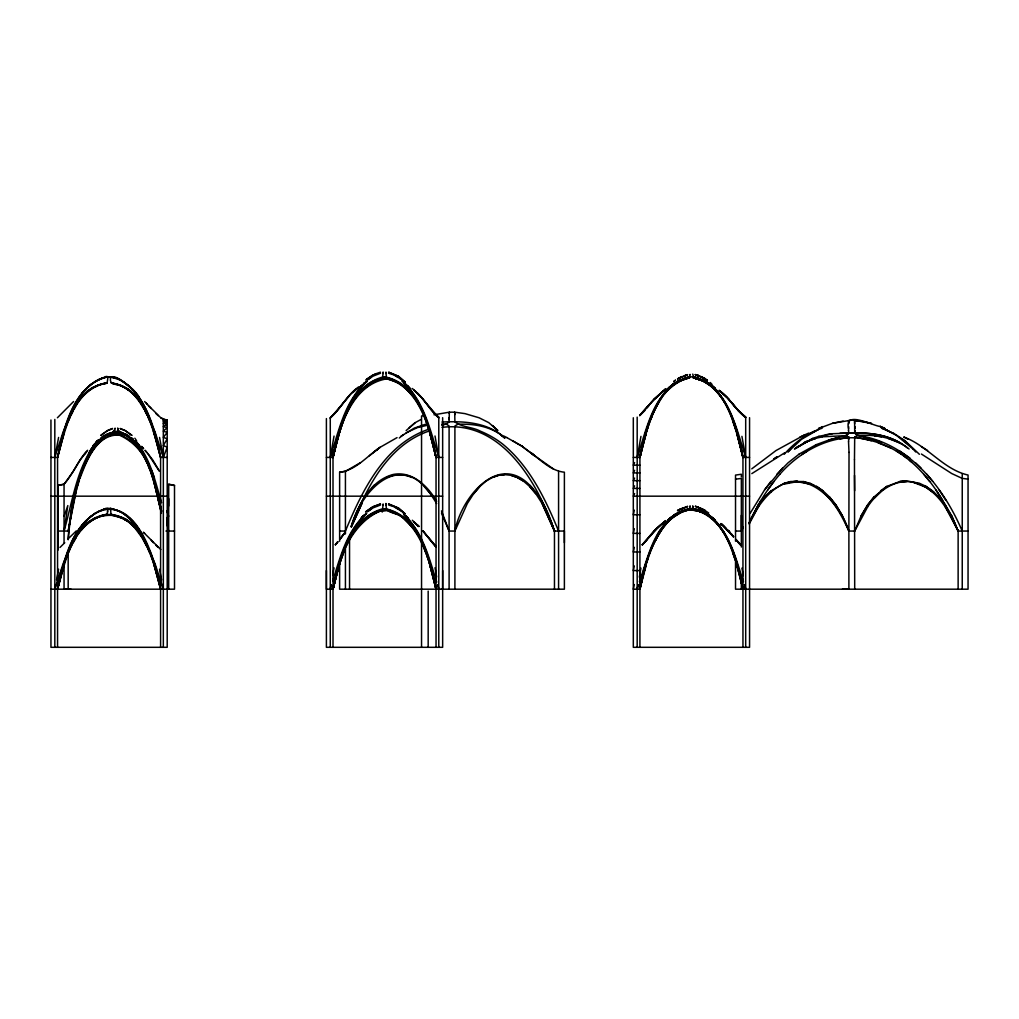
<?xml version="1.0" encoding="UTF-8"?>
<svg xmlns="http://www.w3.org/2000/svg" width="1019" height="1019" viewBox="0 0 1019 1019"><rect width="100%" height="100%" fill="white"/><g stroke="black" fill="none" stroke-linecap="round" stroke-linejoin="round"><path stroke-width="1.5" d="M97.404 441.151C76.629 469.097 71.152 506.061 68.171 539.777C69.432 511.436 75.572 482.662 87.991 456.996C93.468 447.481 99.735 436.68 110.638 432.731C114.306 434.196 115.516 425.955 114.969 428.668M168.683 506.023L168.695 498.673M326.398 570.576L326.398 589.186L333.009 589.186L339.327 565.074M345.403 548.069L339.212 564.793L333.009 589.186L333.009 449.672M442.654 570.576L442.654 589.186L339.62 589.186L339.62 563.023M454.907 589.186L454.907 425.955L457.811 424.273C471.568 423.726 485.872 425.534 497.832 432.795M564.386 542.681L564.386 531.052L554.463 531.052L541.598 502.354M735.527 531.052L741.348 531.052L741.348 515.308M740.788 446.615L742.953 457.416L742.953 647.307M854.47 459.735L854.699 589.186M50.95 589.186L57.561 589.186C63.777 559.89 72.196 520.836 104.04 509.271C109.173 505.933 107.645 511.016 107.25 513.716M382.634 510.086C366.292 516.098 353.389 530.733 346.027 546.821M854.47 459.773L854.699 436.96L857.603 435.355C908.515 442.603 943.161 486.534 962.229 531.052L968.05 531.052M848.496 430.642L848.649 426.592M441.775 425.28L446.195 424.121L449.099 421.955L449.354 412.173L454.652 412.173L465.033 413.638L479.147 417.803L488.776 422.643L497.858 430.566L492.355 425.534L494.788 427.738M448.78 419.586L448.831 417.612M848.521 428.502C843.936 409.676 873.054 426.108 880.76 426.566M881.346 442.144L857.603 435.393L854.699 433.075L854.61 420.35L871.525 423.445L865.628 421.993M854.533 421.013L854.559 420.592M849.031 421.624L848.891 423.624M138.902 397.015C137.769 392.302 113.3 370.776 110.447 378.278C109.517 384.074 114.37 384.188 119.083 385.118C130.572 389.029 138.444 399.142 144.061 409.434M639.919 647.307L639.919 457.416C646.11 427.203 655.752 386.698 689.506 376.495L690.067 374.572M690.041 506.507L690.118 505.844L689.506 508.468L680.208 512.251L674.005 516.034L667.814 521.817L661.611 529.574A125.439 125.439 0 0 0 655.421 540.287M449.201 413.51L449.354 412.173L434.005 414.797M383.119 372.177L383.08 372.559M383.119 503.934L382.927 505.169M633.308 457.416L639.919 457.416L640.607 451.366M107.492 512.06L107.594 511.309M690.067 374.432L690.041 374.737M74.833 538.567C81.558 526.288 93.289 517.142 107.148 514.595L107.25 513.716M383.08 372.355L382.927 373.413M668.935 519.295L676.45 513.805L689.506 509.691L689.748 508.277M673.47 515.563L683.341 511.169L679.711 512.302L673.559 515.576L679.711 512.353L689.506 509.169M685.367 378.482L683.303 379.195L686.156 378.673L678.144 381.055L689.596 377.272L687.43 378.062M674.935 514.506L681.494 511.487L689.506 509.717L689.596 508.889L689.506 509.564C698.397 509.373 707.301 512.723 713.618 519.04M693.277 508.901L693.379 509.551L693.264 508.889L693.379 509.551L689.506 509.564L689.596 508.901L689.506 509.576L693.379 509.564L693.277 508.889L693.379 509.678L703.135 512.417L709.441 515.538L696.474 509.857M689.506 377.934L689.748 376.521M707.81 514.506L697.658 510.392L704.804 512.888L697.697 510.29L701.441 511.398L707.912 514.531L701.441 511.398L689.506 509.717L689.608 508.965M382.991 508.647L382.584 510.404C367.744 514.442 356.472 526.326 349.275 539.484M689.506 509.564L689.596 508.901M855.081 430.578L854.699 433.05L857.603 435.355M822.18 436.82L845.974 435.623L848.891 437.215L848.534 441.787M848.509 439.546L848.891 437.266L845.974 435.61L829.058 439.941L815.977 444.743M58.236 531.052L68.171 531.052C74.795 498.431 78.208 459.327 104.97 436.056M68.171 531.052L76.654 489.056M343.39 552.132L336.741 573.238L333.009 589.186L334.066 583.39M334.041 436.068L330.271 457.416C338.372 432.107 344.155 403.409 363.821 384.074M331.073 584.613L330.271 589.186L330.271 647.307M332.691 575.455L334.041 567.838M640.951 436.374L637.181 457.416C645.753 431.967 651.281 401.473 673.559 383.883L671.674 385.207M637.996 584.677L637.181 589.186L638.518 584.651M639.333 577.149L640.951 568.131M383.029 373.463L383.182 372.699L382.584 377.043C348.893 386.685 339.06 427.458 333.009 457.416L326.398 457.416M58.592 437.444L54.822 457.416L63.012 432.234L68.833 418.096M55.701 584.575L54.822 589.186L63.012 563.991L68.833 549.852M56.567 579.964L58.592 569.201M383.106 504.851L382.584 508.799C348.893 518.442 339.06 559.214 333.009 589.186C339.391 563.622 345.161 535.09 364.343 515.639M634.277 584.537L633.308 589.186L639.919 589.186L641.779 579.977M646.237 433.266L639.919 457.416L643.027 442.233M646.237 565.023L639.919 589.186C645.294 562.87 652.542 533.204 674.107 515.232L672.183 516.658M339.327 433.317L333.009 457.416L339.212 431.343M333.009 589.186L339.212 563.099M634.277 510.124L633.308 514.773L639.919 514.773M634.277 528.734L633.308 533.383L639.919 533.383M634.277 547.33L633.308 551.98L639.919 551.98M634.277 565.927L633.308 570.576L639.919 570.576M71.177 511.64L76.387 488.891M110.409 376.903L120.318 379.921L129.604 386.341M74.107 409.434C80.514 396.174 92.754 384.953 107.25 382.775M50.95 457.416L57.561 457.416C65.318 430.235 72.82 387.615 107.148 382.826C107.262 380.202 109.746 373.807 104.04 377.501C72.183 389.194 64.706 428.4 57.561 457.416L57.561 647.307M63.879 565.596L57.561 589.186C64.694 560.093 72.196 521.04 104.04 509.233M672.183 384.889C652.198 403.422 646.364 432.107 639.919 457.416L646.122 432.438M721.261 528.517C679.826 471.313 643.779 552.273 639.919 589.186L643.027 575.633M426.222 422.095C419.459 403.562 407.205 382.94 386.468 378.89C351.389 384.978 339.48 427.509 333.009 457.416C339.531 431.546 345.275 402.339 365.273 383.029M334.678 580.524L335.327 577.671M639.919 457.416C644.517 436.858 649.88 415.841 661.611 398.034M639.919 589.186C644.517 568.627 649.88 547.598 661.611 529.791M333.009 457.416L336.741 441.482L343.39 420.376M57.561 589.186C65.05 563.303 70.999 527.817 99.136 516.2C119.21 509.041 137.883 525.473 145.806 542.656M63.879 433.839L57.561 457.416C63.688 427.751 73.419 384.647 107.747 376.903M60.669 443.94L62.987 435.304M60.669 575.697L63.382 565.634M644.568 436.336L645.74 432.031M644.568 568.105L645.74 563.8M643.409 574.207L646.122 564.195M336.104 444.029C343.123 418.35 355.236 380.393 386.468 377.539C420.656 386.456 429.254 427.789 436.043 457.416L436.043 647.307M336.104 575.786C343.123 550.107 355.236 512.149 386.468 509.296C420.656 518.225 429.254 559.558 436.043 589.186C430.018 559.431 420.898 517.397 386.468 508.927L385.946 504.825M848.521 421.395C848.725 419.14 854.775 419.178 855.056 421.344M107.364 514.086C90.742 517.244 77.737 531.128 71.075 546.986M336.792 572.028L337.582 569.239M331.481 584.982L330.271 589.186L330.271 417.828C340.257 409.141 346.065 396.658 356.816 388.71M332.691 580.792C340.002 558.157 346.129 532.924 363.821 515.843M639.397 581.62C648.479 556.489 654.707 521.295 683.354 511.118L676.552 513.805L667.878 520.136M77.113 486.076L79.469 478.204M77.062 487.732L79.495 479.707M77.062 485.999L78.285 482.063M646.568 431.088L647.893 427.037M646.568 562.845L648.339 557.444M340.206 560.909L344.205 549.967M339.722 429.852L342.308 422.401M339.722 561.609L342.308 554.158M64.057 516.315L67.814 505.577L64.057 531.052C72.604 501.17 76.591 467.887 95.952 442.513M79.966 478.357C86.577 460.945 96.665 433.737 119.274 435.088C131.668 440.654 141.934 450.513 147.029 463.288M351.096 526.683C358.038 505.526 369.731 480.841 393.092 474.485C412.096 470.625 427.98 486.165 436.654 501.335M441.494 513.117L449.099 531.052L454.907 531.052C461.238 497.005 500.062 449.455 532.682 488.458M80.909 474.255L82.322 470.37M60.414 572.984L61.917 568.908M143.743 407.205L155.143 432.234L163.333 457.416L167.205 447.175L163.333 445.558L167.205 438.858L163.333 437.291L167.205 432.451L163.333 431.19L167.205 427.636L163.333 426.643L167.205 424.146L163.333 423.356L167.205 421.79L163.333 421.114L167.205 420.427L160.76 417.765L149.22 406.314M82.985 467.925L84.513 464.027M343.887 419.115L346.371 412.784M343.887 550.871L346.371 544.541M849.031 420.592L848.521 421.356L849.031 420.554M650.797 419.42L652.287 415.688M64.49 430.311L67.369 423.254M64.49 562.068L67.369 555.011M454.907 531.052L467.352 503.475L473.58 493.82L479.796 486.509L486.025 481.172L492.241 477.503L498.469 475.325L504.685 474.612L510.914 475.287L517.13 477.401L523.358 481.032L529.574 486.381L535.79 493.667L542.019 503.348L554.463 531.052L554.463 589.186M114.536 430.706L113.466 432.464L110.561 433.177L119.274 432.451L126.738 434.718M347.046 542.91L347.734 541.28M749.564 521.295L758.378 504.876L764.849 496.775L771.319 490.699L784.235 483.299L790.706 481.503L803.634 481.554L816.563 486.432L823.021 490.852L829.491 496.954L835.962 505.004L842.42 515.818L848.891 531.052L848.891 589.186L842.42 589.186M771.319 491.884C803.138 463.174 839.032 500.291 848.891 531.052L854.699 531.052L861.157 515.818L867.628 504.978L874.085 496.89L887.014 486.343L899.943 481.477L906.413 480.879L919.342 483.223L925.8 486.241L932.27 490.661L938.728 496.75L945.199 504.838L951.657 515.703L958.127 531.052L958.127 589.186M86.246 459.938L87.481 457.162M346.944 411.51L348.638 407.702M346.944 543.267L348.638 539.459M352.765 523.881L362.407 502.342L351.479 526.747M67.993 421.879L70.489 416.376M67.993 553.635L70.489 548.133M654.988 541.242L656.121 538.758M749.22 522.951C757.041 505.449 767.231 488.954 779.739 474.395M854.699 531.052L867.628 506.876M741.348 531.052L743.361 526.976M69.458 416.707L72.349 410.886M69.458 548.464L75.113 537.739M114.688 430.018L110.638 434.196L107.797 434.705M634.595 462.588L633.308 465.173L639.919 465.173M634.595 470.345L633.308 472.918L639.919 472.918M634.595 478.089L633.308 480.675L639.919 480.675M634.595 485.846L633.308 488.419L639.919 488.419M634.595 493.591L633.308 496.177L749.564 496.177M85.15 463.874C91.57 450.615 102.193 432.667 119.274 434.731C132.674 439.214 141.883 451.073 147.589 463.492M349.886 536.835L351.937 532.797M71.075 415.23L73.406 410.644M88.093 455.964L89.914 452.385M346.027 413.867C353.771 397.117 367.349 381.399 386.201 377.641L386.061 376.801L382.991 376.89L382.584 378.941L386.468 378.495L398.862 382.953L405.052 387.819L414.351 397.767A98.919 98.919 0 0 1 420.541 407.893M749.169 524.046L758.837 505.832M760.938 500.431L749.22 522.964C754.926 511.563 761.677 500.431 771.319 491.922M73.037 409.663L74.425 407.205M73.406 542.401L76.183 537.561M750.111 513.398L764.581 489.872L782.617 468.027M88.577 453.289L93.455 445.57M658.847 401.741L660.172 399.499M657.472 534.695L660.146 530.198M861.157 515.818L867.628 504.991L874.085 496.903M74.234 469.835L80.183 459.887L86.806 451.493M848.776 420.592L832.65 423.267L818.397 428.604L822.817 426.592M90.08 450.742L97.136 441.138M73.534 470.995L64.057 484.305L58.236 485.413M75.113 405.982L79.533 399.423M75.775 536.695C85.978 514.251 118.815 507.093 135.132 526.938M74.846 406.81C81.354 395.436 91.927 385.781 105.199 383.552C95.34 384.838 86.348 390.302 80.412 398.238M92.36 447.736L94.843 444.195M767.625 490.05L773.854 481.541M79.253 397.385C87.596 384.481 104.588 370.789 120.318 379.921M79.253 529.141L85.456 521.32L94.754 513.487M344.307 533.281L340.155 538.847M764.581 489.872L770.937 481.337M661.611 397.818C668.961 387.398 679.966 376.992 693.379 376.75C706.893 380.036 717.376 390.379 724.356 401.995M344.397 533.255L340.219 538.707M344.397 533.536L340.219 538.962M867.628 506.863C877.257 491.96 894.109 478.612 912.871 482.165C936.436 487.337 948.969 510.914 958.127 531.052L962.242 531.052M661.611 528.95L670.91 518.709L683.303 510.952M114.153 431.636L110.753 433.1C148.277 429.827 153.487 485.643 161.435 511.041M664.999 524.072L669.419 519.079M759.308 503.679L761.155 501.386M663.445 525.18L665.216 522.976M758.378 504.876L764.849 496.801L771.307 490.738M651.307 402.696L639.741 415.217M639.741 415.395L654.122 399.257L665.751 388.965M649.243 536.809L655.816 529.116L665.649 520.594L654.032 530.924L642.276 544.796L660.172 525.333M651.217 402.543L665.649 388.838L654.032 399.168L639.766 415.51M647.129 407.804L649.32 405.142M649.32 536.911L642.276 544.655M335.353 544.821L337.811 541.853L335.391 544.745M87.583 450.271C77.979 460.308 73.343 473.835 64.057 484.114L58.236 485.299L58.236 549.942M84.462 454.283L85.889 452.589M93.162 445.52L94.869 443.494M473.58 493.833L479.796 486.522M335.391 544.528L337.862 541.649M81.545 529.855L84.195 526.785M647.129 539.573L642.301 545.012M82.361 524.632L91.646 515.525M82.361 392.85L91.646 383.768M68.948 538.07L76.298 530.899M372.355 487.299L374.432 484.993M359.159 388.086L360.943 386.125M790.617 448.984L787.853 452.028L801.533 439.304L817.646 429.942M784.197 454.308C793.572 443.736 805.01 434.578 818.372 429.649M358.293 389.169L360.076 387.22M664.706 393.168L674.005 384.443L682.271 379.667L676.45 382.01L685.214 378.648L676.45 382.01M360.522 386.978L364.178 383.31M359.618 387.908L362.318 384.978M779.739 474.357C801.558 449.277 837.86 430.26 871.258 440.654C914.654 451.493 941.569 492.368 958.127 531.052L944.74 505.806M359.643 387.997L367.082 381.233M776.911 474.179L788.146 462.753L798.998 454.207M644.772 410.619L639.766 415.65M666.069 390.162L672.527 384.571M664.706 393.678C670.527 386.838 678.081 381.679 686.398 378.38M664.706 525.435C670.527 518.595 678.081 513.436 686.398 510.137M113.466 434.336L114.688 432.515L113.466 434.654M348.995 396.289L330.271 418.159M667.432 389.08L669.228 387.22M64.77 542.707L59.955 547.47M96.818 441.635L98.55 439.902M654.122 531.077L655.918 529.307M874.085 498.418L880.556 492.011M95.722 442.475L98.372 439.89M95.722 442.705L97.493 440.985M657.115 528.148L661.968 523.791M406.148 430.566L415.23 422.643L420.885 419.548M361.847 517.041L363.668 515.359M73.559 401.537L57.408 417.765M352.841 392.582L356.816 389.041M360.968 386.252L366.56 381.641M360.968 518.009L366.56 513.398M409.218 427.738L415.23 422.643M654.122 399.257L663.726 390.608M365.668 380.011L372.839 374.979M365.668 511.767L372.839 506.736L380.456 503.934M667.853 520.047L672.489 516.225M365.668 511.895L372.839 506.876L380.456 504.074M362.344 516.85L365.133 514.378M668.757 519.244L670.591 517.627M101.314 435.164L107.645 430.489L112.536 428.426M671.113 517.385L664.757 523.995L673.992 515.206M669.254 387.296L672.043 384.889M672.043 516.646L669.254 519.066L671.088 517.372M330.271 417.828C341.047 408.67 346.868 394.939 358.739 386.812M902.019 444.106C886.39 433.776 867.08 432.451 848.891 433.139L845.974 435.572L848.891 433.139C869.245 432.043 891.192 434.553 907.483 447.965M100.703 435.33L107.25 430.77L112.357 428.77M399.282 438.017L403.499 434.578M367.235 380.151L373.03 376.138L380.546 373.221M367.235 511.92L373.03 507.895L380.546 504.978M369.4 455.76L380.036 447.341L397.041 437.61M373.311 452.551L380.036 447.341L376.622 449.888L378.902 448.118M87.061 391.385L88.908 389.908M87.061 523.142L89.825 520.926M377.119 449.519C365.401 458.028 354.701 470.485 339.62 472.256L339.62 541.229M366.84 379.093L375.272 373.846M364.764 383.361L366.649 381.908M364.764 515.117L366.649 513.665M100.079 439.138C107.81 432.132 119.962 430.77 128.942 436.17M370.776 377.476L368.725 378.941M370.776 509.245L368.725 510.697M798.832 445.953L794.476 449.022L812.869 438.348L818.881 436.349M674.96 382.851L672.999 384.112M672.999 384.138L674.935 382.775M884.428 488.139L887.014 486.356L880.556 490.827M360.408 462.69L345.428 471.364L339.62 472.192M751.78 468.842L775.956 450.576L804.016 435.177M400.862 436.31L414.389 428.056L426.375 423.98M101.263 438.17C109.39 431.674 121.248 430.948 129.821 437.011M798.998 454.156L815.977 444.793M102.218 437.087L109.441 433.584L105.174 435.368M801.736 454.55L807.277 451.086M102.104 437.087L104.065 435.877M101.136 437.966L107.199 434.705L113.466 432.922M751.818 473.618L784.77 452.742M430.426 493.833C399.907 450.054 361.006 490.406 351.237 526.887C366.012 488.687 387.513 445.176 429.126 431.012M673.47 515.639L676.489 513.882M677.852 378.699L687.507 374.597M677.852 510.455L687.507 506.354M807.124 440.934L796.094 447.991L812.856 438.387M803.787 442.845L806.016 441.545M677.852 378.788L687.507 374.75M677.852 510.557L687.507 506.507M102.919 436.438L106.001 434.693M94.754 513.385C136.508 491.884 156.009 561.571 160.594 589.186L163.333 589.186L162.467 584.575M677.495 378.915L682.17 376.533L679.749 377.667M679.749 509.385L677.495 510.634L682.17 508.29M91.2 388.405L94.194 386.812M91.2 520.161L97.429 517.244M406.173 432.782L417.306 427.636L427.292 425.267M93.735 518.518L95.786 517.474M809.952 433.406L815.862 430.604M812.844 432.145L815.238 431.062M679.788 380.66L676.552 382.125L686.169 378.699L683.341 379.335M679.749 509.424L687.366 506.672M676.552 513.882L679.788 512.417M799.877 437.062L808.678 433.088M804.335 442.832L815.901 438.272L822.18 436.858M97.849 379.947L104.04 377.539M97.849 511.716L104.04 509.309M94.13 387.322L97.391 385.87M676.45 382.049L687.558 378.444L683.38 379.463M678.144 381.055L681.444 379.654M680.374 511.882L674.935 514.531L680.297 511.856L675.075 514.544L681.444 511.513L688.054 509.895M107.059 434.285L109.39 433.393M428.655 429.254C384.316 444.386 362.076 490.84 345.428 531.052L339.62 531.052M107.148 514.582L102.83 515.78M375.272 373.986L380.456 372.177M684.335 510.595L686.398 509.882M492.241 477.503L498.469 475.363L504.685 474.637M386.876 477.401C394.748 473.835 403.919 473.873 411.765 477.503M817.888 429.649L822.142 428.222M812.945 439.214L815.901 438.246M809.99 440.284L815.901 438.31M97.429 385.488L101.021 384.405M386.061 376.801L382.851 377.756L386.201 377.641L386.468 378.89M384.991 508.876L382.851 509.513L386.201 509.398C390.736 514.022 400.569 513.347 405.052 519.97C415.204 529.001 421.471 541.331 426.222 553.852M685.214 510.328L681.494 511.411L685.176 510.379M687.558 378.367L689.596 377.221L686.64 378.316M829.058 439.979L836.752 437.801M784.248 484.076L797.164 481.656L810.092 484.152M382.584 510.404L386.201 509.398M784.235 483.299L797.164 480.993M832.65 423.267L843.159 421.089M818.881 436.31L832.268 433.737L848.891 433.113L848.496 430.604M684.768 510.786L687.558 510.124M110.753 433.393L113.466 432.82M442.004 427.369C501.743 419.841 537.866 483.07 554.463 531.052L551.355 522.301M840.038 438.96L848.891 437.266M102.83 384.023L107.148 383.22M825.301 434.82L832.268 433.776M735.527 479.185L741.348 478.421L741.348 547.037M899.943 482.216L906.413 481.579M899.943 481.503L906.413 480.904M113.466 431.508L119.274 431.279L127.77 435.368M441.979 422.057C463.123 420.962 486.114 422.095 503.144 436.349M386.468 510.646L382.584 510.697L386.468 510.252L398.862 514.71L405.052 519.588L414.351 529.523A98.919 98.919 0 0 1 417.446 534.249M441.762 424.159L446.195 424.121L449.099 425.917L449.099 589.186M840.013 433.215L848.891 433.151M857.603 435.393C875.588 434.361 894.657 437.52 909.101 448.997M424.592 415.956L421.548 415.956L421.548 647.307M167.205 457.416L160.594 457.416L154.277 433.827M442.654 457.416L436.043 457.416L429.725 432.718M749.564 457.416L742.953 457.416L736.635 433.037M50.95 496.177L167.205 496.177M326.398 496.177L442.654 496.177M689.506 509.666L699.505 511.207M165.944 531.052L174.504 531.052M441.202 589.186L564.386 589.186L564.386 472.217C550.961 470.88 540.987 460.295 530.695 452.551L534.415 455.595L521.575 445.953L534.415 455.62L530.695 452.589M66.961 589.186L64.057 589.186L64.057 565.927M70.999 589.186L68.171 589.186L68.171 554.311M111.02 376.877L107.148 376.864L114.115 377.578M689.506 508.468C704.804 508.99 716.765 521.473 724.356 533.752M165.919 420.261L163.333 419.853L167.205 419.994L167.205 647.307L50.95 647.307L50.95 419.994M854.61 420.388L860.418 421.089L854.801 420.567M968.05 479.134L962.242 478.37L962.242 589.186M874.569 435.788L881.41 436.756M907.853 439.151L903.713 436.998C927.659 445.596 943.237 469.466 968.05 475.045L968.05 589.186L735.527 589.186L735.527 561.571M113.873 383.259L111.02 382.838C145.348 387.615 152.837 430.235 160.594 457.416L160.594 647.307M160.76 417.752L163.333 419.408L167.205 419.994M163.333 419.815L167.205 420.427M693.379 377.973L700.193 379.272L693.379 377.922L693.137 376.508M860.163 421.038L866.048 422.095M854.699 436.96L871.258 440.692M143.322 406.81C136.801 395.436 126.241 385.793 112.956 383.552C125.77 385.004 136.189 394.047 142.38 404.938M112.956 383.564L117.147 384.405M168.695 484.356L174.504 485.604M114.115 509.245L110.485 508.443L120.318 511.678L126.509 515.55L135.807 524.9L141.998 534.045L151.296 554.603L160.594 589.186L154.277 565.596M706.396 382.036L695.315 378.329L703.161 380.52L708.434 383.208L703.161 380.584L695.315 378.444L703.097 380.622L708.32 383.246L703.161 380.507L695.315 378.316L708.434 383.144M695.315 378.508L703.135 380.66M693.379 377.374L696.474 378.1M709.441 515.55L703.161 512.353L695.315 510.099L703.161 512.277M388.583 504.061L398.467 508.022L405.218 513.894L398.467 508.112L388.583 503.934M803.634 481.592L810.092 483.375M388.506 373.171L393.627 374.839L400.327 378.724M705.021 510.455L695.378 506.328L702.804 509.08L708.727 513.016M388.506 504.927L393.627 506.596L400.327 510.494M701.39 379.692L697.697 378.622L704.83 381.068L709.886 384.061L701.454 379.603L704.804 381.042L709.886 384.112L701.39 379.628M695.378 506.328L697.939 507.054M912.871 482.178L925.8 487.197L932.27 491.871M119.541 516.888L110.791 514.086M126.509 515.614C115.72 507.666 104.906 507.704 107.759 508.863M120.382 428.77L125.503 430.77L132.05 435.33M887.689 438.221L899.242 442.768M699.505 511.092L706.422 513.805L695.315 510.086C728.343 519.894 736.062 560.183 742.953 589.186L736.635 564.793M510.914 475.313L517.13 477.427L523.358 481.057M697.505 509.984L699.569 510.697M700.703 508.303L698.142 507.398L705.377 510.646M120.204 428.439L125.108 430.527L131.438 435.253M878.2 442.845L890.593 447.94M887.715 430.489L881.435 428.095L893.625 433.342M126.853 434.718L119.274 432.515L118.204 430.719M962.229 478.395L951.759 473.568L921.393 454.028M697.505 378.52C728.636 390.825 736.227 428.464 742.953 457.416C737.234 426.961 727.26 386.583 693.379 376.495L692.754 374.075M120.739 385.488L126.955 388.405M120.739 517.244L123.961 518.569M701.441 379.743L704.804 381.131M701.454 379.616L704.83 381.004M884.339 428.171L880.123 426.362L885.18 428.579M139.718 533.217C133.234 523.206 122.497 517.028 111.02 514.595L110.905 513.716M700.703 376.521L707.415 380.176L700.703 376.546L703.123 377.654M117.21 378.609C146.647 392.404 153.602 428.986 160.594 457.416C156.671 436.361 151.067 414.924 138.902 396.977M117.21 510.366L120.318 511.767M706.384 513.793L703.135 512.315L709.313 515.589M703.097 380.546L708.32 383.195M128.687 436.234L119.274 432.871L125.515 434.871L133.298 439.673M890.746 432.081L885.931 429.84L896.491 435.406M810.092 483.299L813.977 485.133M699.569 378.941L711.963 386.596L721.261 396.76M700.601 511.181C729.413 525.231 737.285 560.616 742.953 589.186C737.157 565.061 731.158 539.064 714.344 519.932M128.611 435.877L118.573 431.559M503.87 436.056L506.965 437.584M506.965 437.661L522.327 446.411L513.117 441.049M705.874 513.321L707.938 514.48M927.621 450.525L921.469 446.793M704.728 381.03L709.734 384.112L707.912 382.762M124.025 519.091L127.044 520.785M398.276 377.297L396.022 375.986M398.276 509.054L396.022 507.742M893.625 433.304L904.783 440.501M553.483 469.02L534.606 455.722M896.312 450.958L901.84 454.436M899.115 450.589L910.005 458.13M125.452 519.04L128.33 520.926M125.554 388.15L128.47 390.099M498.367 433.088L502.074 435.584M925.8 486.241L934.423 492.699M816.563 486.381L823.021 490.891M896.491 435.368L912.96 448.946M708.918 515.143L716.128 521.83M710.854 516.518L707.81 514.531M123.414 381.756L132.712 389.589L138.902 397.41M123.414 513.512L132.712 521.359L138.902 529.179M707.81 382.775L709.734 384.138M401.97 381.221L408.504 387.042M710.358 516.302L714.994 520.11M904.019 456.041L906.197 457.658M710.256 384.52L716.777 390.239M710.256 516.276C729.833 532.211 735.82 558.756 743.475 581.607M710.256 516.238L712.141 517.627M130.776 437.724L132.661 439.164M745.691 417.14L738.151 410.275M400.123 378.571L401.817 379.909M400.123 510.328L401.817 511.665M745.691 647.307L745.691 416.988C735.438 409.6 729.693 397.639 719.236 390.404L728.84 399.091M719.236 390.455L721.006 391.869M128.33 389.156L131.094 391.385M144.609 533.294L143.386 532.249L160.76 549.521M131.489 437.724L133.298 439.202M902.044 439.24L907.509 443.724M147.08 546.986L141.972 537.561L133.96 526.785L128.47 521.855L122.446 518.251L111.02 514.977L110.536 508.481L110.409 509.143M904.783 440.475L919.393 454.296M909.457 460.244L911.623 462.091M151.194 408.53L144.609 401.524M129.897 522.772L135.31 527.753M412.313 388.494L415.879 391.691M412.313 520.25L418.936 526.428L417.408 524.849M731.655 534.262L721.006 523.626L733.553 536.924L731.578 534.491M724.318 526.53L721.006 523.588L725.846 528.008M711.784 385.602L715.453 389.08M711.784 517.359L715.453 520.824M715.414 389.131L711.759 385.628L718.981 393.385M711.759 385.679L713.644 387.22M711.784 517.334L715.414 520.913M728.84 530.823L728.267 530.351L729.986 532.224M710.689 384.825C730.763 403.32 736.52 432.094 742.953 457.416L736.75 432.209M711.619 385.615L716.128 390.06M714.115 519.219L712.294 517.601L715.032 519.983M712.294 385.806L715.032 388.226M728.177 398.76L735.743 407.855M741.921 436.336L745.691 457.416C737.68 432.68 731.871 404.428 712.141 385.895L714.994 388.315M403.919 514.378L409.409 519.766M712.141 385.87L714.854 388.315M726.967 397.486L720.917 391.984C730.508 399.219 735.998 410.466 745.691 417.548L738.1 410.555M720.917 523.728L722.7 525.345M415.79 391.92C424.872 399.321 429.789 410.428 438.781 417.905L421.841 397.881L414.007 390.213C423.917 397.537 428.897 409.536 438.781 416.898L438.781 647.307M403.779 382.94C423.853 402.225 429.547 431.508 436.043 457.416C430.018 427.674 420.898 385.641 386.468 377.17L385.844 372.687L386.023 373.438M414.007 522.059L418.847 526.581L414.007 521.97M403.779 514.697C423.853 533.981 429.547 563.265 436.043 589.186L434.183 580.015M405.345 383.743L408.084 386.252M405.345 515.499L408.084 518.009L406.288 516.187M405.231 383.997C424.948 403.307 430.706 432.081 438.781 457.416L435.011 435.979M405.231 515.754C423.293 533.204 429.368 559.036 436.769 582.155M155.741 413.383L158.212 415.701M155.741 545.14L158.212 547.458M915.431 462.715L920.959 468.001M724.229 526.67L733.629 536.695L731.655 534.236M129.604 518.098L135.807 524.658M131.26 524.135L133.96 526.785M137.017 442.488L135.26 440.756L139.578 445.532M436.196 546.579L422.987 530.988L436.196 547.318M823.021 492.05C834.93 502.533 842.331 516.875 848.891 531.052L849.018 452.385M135.056 440.807C150.494 457.773 155.168 481.427 161.588 502.749M417.408 393.092L418.936 394.671M740.609 544.566L735.82 539.331L740.609 544.617M738.1 542.35L740.571 544.974L735.743 539.611M436.221 547.318L422.987 531.116M141.616 446.704L143.513 448.742M141.616 446.386L143.513 448.462M408.976 387.233L410.759 389.182L408.109 386.112M146.392 403.167L147.538 404.428M151.194 540.299L153.385 542.694M912.96 448.92L915.724 451.99M529.574 485.019C542.223 497.539 549.152 514.366 554.463 531.052L548.235 515.78M710.307 382.52L712.141 384.532M402.989 512.71L403.6 513.398M132.712 389.36L135.807 392.901M135.616 441.138L140.788 447.672M405.218 382.201L398.467 376.253L388.583 372.177L398.467 376.355L405.218 382.138M135.31 395.996L137.068 398.047M529.574 486.381L535.79 493.693M135.132 526.925L137.756 529.995M424.21 486.496L430.426 493.807L436.654 503.475M137.017 442.73L139.578 445.736M145.169 450.576L146.863 452.589M135.349 441.214C151.398 461.047 155.983 487.4 161.562 511.602L158.837 498.699M926.666 474.115L932.64 481.286M735.82 407.536L731.655 402.48M145.169 450.296L152.557 459.658L159.206 470.791M923.851 474.344L929.736 481.49M716.357 521.741L719.006 525.052M829.491 496.954L835.949 505.029L842.42 515.831M718.37 524.033L720.115 526.237M148.277 454.283L159.206 470.969M136.393 528.81L138.138 531.179M134.852 438.195L136.61 440.756M938.996 489.821L945.861 500.227M140.609 534.415L143.322 538.567M935.951 489.986L942.639 500.38M139.017 532.351C150.252 549.445 156.06 569.43 160.594 589.186M692.895 506.889L693.379 508.506M415.79 398.416L417.115 400.709M414.466 527.867L416.453 531.319M117.784 428.681C117.402 426.286 118 431.152 119.274 431.725C149.462 445.392 154.136 484.84 161.435 513.347M144.749 410.644L147.08 415.23M417.803 402.059L419.166 404.76M441.494 510.927L449.099 531.052M146.392 543.815L155.143 563.991L163.333 589.186M147.666 416.363L150.175 421.879M147.666 548.133L150.175 553.635M419.841 406.097L421.535 409.918M148.723 466.078L150.417 469.95M558.578 531.052C545.547 499.31 529.931 466.626 502.966 444.297C496.164 438.934 488.598 434.578 480.586 431.266C472.51 426.872 462.129 427.471 454.907 421.879L454.716 412.784L454.907 414.606M147.589 464.447L150.417 471.135M951.657 515.69L958.127 531.052M150.799 423.254L152.519 427.483M150.799 555.011L153.092 560.654M422.681 544.222L428.4 559.864M118.051 432.629L119.274 435.088M166.81 510.927L168.695 516.264M151.691 470.396L154.404 478.128M732.585 420.605L735.769 429.776M732.585 552.362L735.323 560.221M150.888 472.485L153.258 479.248M425.662 420.083L428.4 428.095M426.744 423.369L429.407 431.279M426.744 555.138L429.407 563.036M734.546 425.343L736.317 430.833M153.41 431.101L156.429 440.819M153.652 480.611L161.435 512.939M744.367 584.639L745.691 589.186L744.889 584.664M428.859 429.432L436.043 457.416L433.253 443.66M428.859 561.189L436.043 589.186L429.725 564.475M437.571 584.97L438.781 589.186L437.966 584.588M118.051 429.954L117.771 428.782M429.84 432.591L432.553 442.513M429.84 564.348L432.553 574.27M430.235 432.132L431.394 436.425M430.235 563.889L431.394 568.182M736.75 563.966L739.858 575.557M155.996 487.426L158.531 497.272M166.798 523.358L168.695 531.052L168.683 589.186M385.972 372.279L385.972 372.546M158.913 498.176L161.435 510.646M740.788 578.372L742.953 589.186M693.137 508.264L693.379 509.666M159.563 437.444L163.333 457.416M159.563 569.201L161.588 579.964M741.921 568.092L743.271 575.62M435.011 567.736L436.629 576.932M692.767 505.844L692.933 507.093L692.805 506.456M385.972 372.355L386.125 373.413M386.035 504.583L385.895 503.45L386.125 505.169M166.696 517.576L168.695 531.052L168.695 484.191L174.504 485.311L174.504 589.186L58.236 589.186L58.236 584.817M693.277 377.272L696.257 378.38L693.277 377.208M854.686 423.624L854.559 421.611M854.928 426.617L855.056 428.477M848.534 441.749L849.018 452.423M854.533 475.389L854.661 490.738M962.242 474.192L962.229 476.841M749.564 417.675L749.564 647.307L633.308 647.307L633.308 417.765M741.348 476.892L741.348 474.243L735.527 475.096L735.527 541.229M741.348 581.913L741.348 589.186M637.181 417.128L637.181 647.307M558.578 471.389L558.578 589.186M442.654 417.688L442.654 647.307L326.398 647.307L326.398 418.58M428.171 591.109L428.171 647.307M349.542 538.325L349.542 589.186M345.428 471.364L345.428 533.956M345.428 547.037L345.428 589.186M333.009 586.078L333.009 647.307M163.333 419.408L163.333 647.307M64.057 484.114L64.057 542.681M54.822 419.408L54.822 647.307M653.51 412.389A125.439 125.439 0 0 1 658.516 402.862M421.841 542.172A98.919 98.919 0 0 1 423.649 546.018M382.405 510.863A28.914 0.701 -78.7 0 1 382.201 512.086M84.59 465.173L82.883 469.071L84.59 465.173M365.579 382.176L363.668 383.615L365.579 382.163M675.47 380.214L673.75 381.501L675.47 380.24M675.075 382.775L673.151 384.15L675.075 382.838M776.045 457.506L773.676 459.098L777.23 456.779L776.045 457.506M681.494 379.73L678.144 381.119L681.444 379.756M109.39 433.686L105.9 434.986L109.39 433.686M685.188 510.315L681.444 511.411L685.176 510.302M687.366 374.916L684.73 375.629L687.379 374.954M689.506 377.807L686.628 378.304L689.506 377.794M696.232 378.304L693.379 377.794L696.257 378.304M699.531 511.067L695.315 510.086L699.531 511.067M698.142 375.629L695.506 374.928L698.142 375.642M697.939 375.425L695.378 374.712L705.021 378.584L697.939 375.425M697.939 375.298L695.378 374.572L697.939 375.298M700.206 379.246L697.697 378.533L700.206 379.246M504.723 438.055L500.507 434.591L504.723 438.055M724.331 533.421L722.318 530.071L724.331 533.421M454.678 412.313L454.805 413.51L454.678 412.313"/></g></svg>
